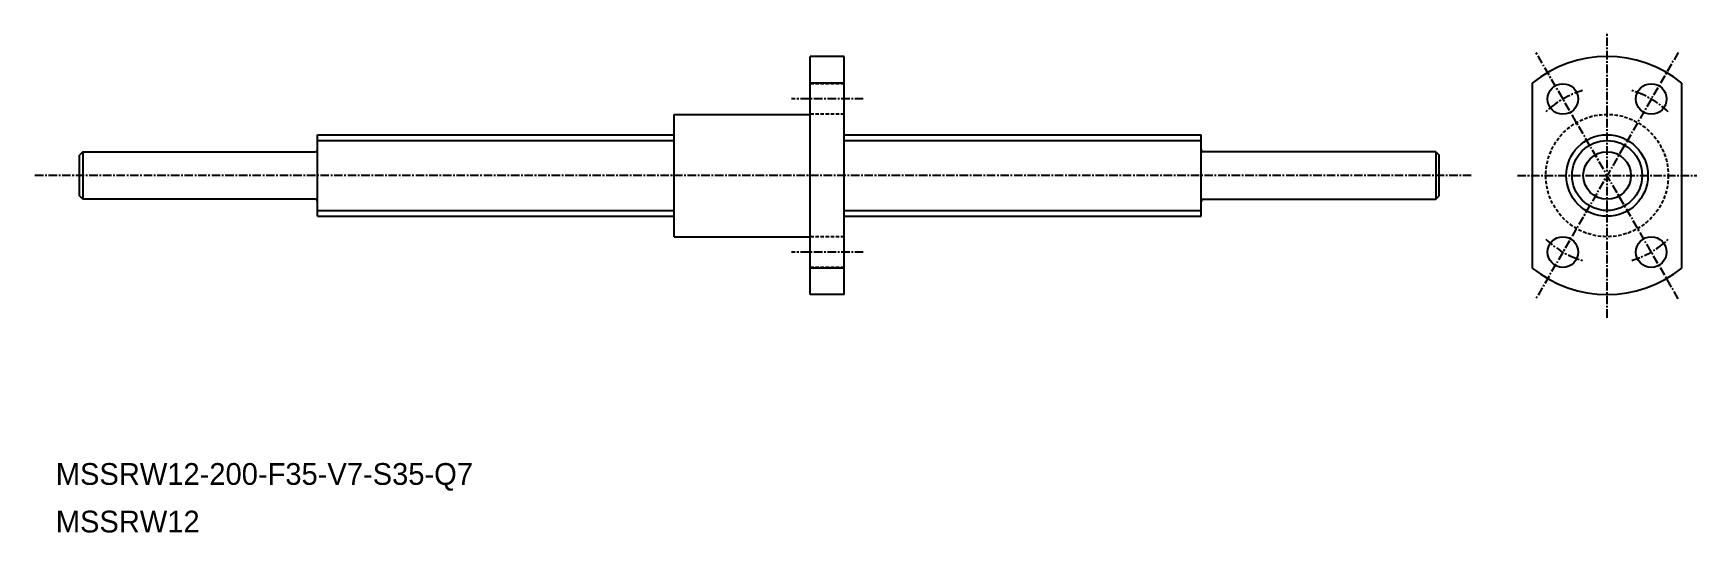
# Model space of a CAD drawing. Extents: x 117 to 361, y 164 to 238.
import ezdxf

# ---------------------------------------------------------------- set-up
doc = ezdxf.new("R2010")
doc.units = 0
doc.linetypes.add('CENTER', pattern=[2, 1.25, -0.25, 0.25, -0.25])
doc.linetypes.add('DASHED', pattern=[0.75, 0.5, -0.25])
doc.layers.get('0').update_dxf_attribs({"linetype": 'CONTINUOUS'})
doc.layers.add('CENTER', color=1, linetype='CENTER')

msp = doc.modelspace()

# ---------------------------------------------------------------- linework, layer by layer
at = {"color": 7, "linetype": 'CONTINUOUS'}
for p, q in [((231.12, 199.19), (231.12, 234.19)), ((236.12, 234.19), (231.12, 234.19)), ((236.12, 199.19), (236.12, 234.19)), ((236.12, 230.3), (231.12, 230.3)), ((337.3, 230.3), (337.3, 203.08)), ((359.3, 203.08), (359.3, 230.3)), ((211.12, 207.69), (211.12, 225.69)), ((211.12, 225.69), (231.12, 225.69)), ((158.62, 222.69), (211.12, 222.69)), ((158.62, 210.69), (158.62, 222.69)), ((236.12, 222.69), (288.62, 222.69)), ((288.62, 210.69), (288.62, 222.69)), ((124.12, 220.19), (123.62, 219.69)), ((124.12, 220.19), (158.32, 220.19)), ((124.12, 220.19), (124.12, 213.19)), ((323.12, 220.19), (288.92, 220.19)), ((323.12, 220.19), (323.62, 219.69)), ((323.12, 220.19), (323.12, 213.19)), ((123.62, 213.69), (123.62, 219.69)), ((323.62, 213.69), (323.62, 219.69)), ((124.12, 213.19), (123.62, 213.69)), ((158.32, 213.19), (124.12, 213.19)), ((288.92, 213.19), (323.12, 213.19)), ((323.12, 213.19), (323.62, 213.69)), ((158.62, 210.69), (211.12, 210.69)), ((236.12, 210.69), (288.62, 210.69)), ((211.12, 207.69), (231.12, 207.69)), ((236.12, 203.08), (231.12, 203.08)), ((236.12, 199.19), (231.12, 199.19))]:
    msp.add_line(p, q, dxfattribs=at)
at = {"color": 3, "linetype": 'DASHED'}
for p, q in [((236.12, 230.2), (231.12, 230.2)), ((236.12, 225.7), (231.12, 225.7)), ((236.12, 207.68), (231.12, 207.68)), ((236.12, 203.18), (231.12, 203.18))]:
    msp.add_line(p, q, dxfattribs=at)
at = {"color": 3, "linetype": 'CONTINUOUS'}
for p, q in [((158.62, 221.84), (211.12, 221.84)), ((236.12, 221.84), (288.62, 221.84)), ((158.62, 211.54), (211.12, 211.54)), ((236.12, 211.54), (288.62, 211.54))]:
    msp.add_line(p, q, dxfattribs=at)
at = {"color": 7, "linetype": 'CONTINUOUS'}
for centre, radius in [((341.8, 227.95), 2.25), ((354.8, 227.95), 2.25), ((348.3, 216.69), 6), ((348.3, 216.69), 6), ((348.3, 216.69), 3.5), ((341.8, 205.43), 2.25), ((354.8, 205.43), 2.25)]:
    msp.add_circle(centre, radius, dxfattribs=at)
at = {"color": 3, "linetype": 'DASHED'}
msp.add_circle((348.3, 216.69), 9, dxfattribs=at)
at = {"color": 3, "linetype": 'CONTINUOUS'}
msp.add_circle((348.3, 216.69), 5.15, dxfattribs=at)
at = {"color": 7, "linetype": 'CONTINUOUS'}
for centre, radius, start, end in [((348.3, 216.69), 17.5, 51.0552, 128.9448), ((158.32, 220.49), 0.3, 270, 0), ((288.92, 220.49), 0.3, 180, 270), ((158.32, 212.89), 0.3, 0, 90), ((288.92, 212.89), 0.3, 90, 180), ((348.3, 216.69), 17.5, 231.0552, 308.9448)]:
    msp.add_arc(centre, radius, start, end, dxfattribs=at)
at = {"layer": 'CENTER', "color": 1, "linetype": 'CENTER'}
for p, q in [((348.3, 195.76), (348.3, 237.62)), ((358.77, 234.81), (337.84, 198.56)), ((358.77, 198.56), (337.84, 234.81)), ((238.91, 227.95), (228.35, 227.95)), ((328.33, 216.69), (116.84, 216.69)), ((335.12, 216.69), (361.48, 216.69)), ((238.91, 205.43), (228.35, 205.43))]:
    msp.add_line(p, q, dxfattribs=at)
for start, end in [(106.1798, 133.8202), (46.1798, 73.8202), (226.1798, 253.8202), (286.1798, 313.8202)]:
    msp.add_arc((348.3, 216.69), 13, start, end, dxfattribs=at)

# ---------------------------------------------------------------- texts
at = {"color": 7, "linetype": 'CONTINUOUS'}
for s, p in [('MSSRW12-200-F35-V7-S35-Q7', (120.15, 171.19)), ('MSSRW12', (120.15, 164.19))]:
    msp.add_text(s, height=3.2, dxfattribs=at).set_placement(p)

doc.saveas('drawing.dxf')
